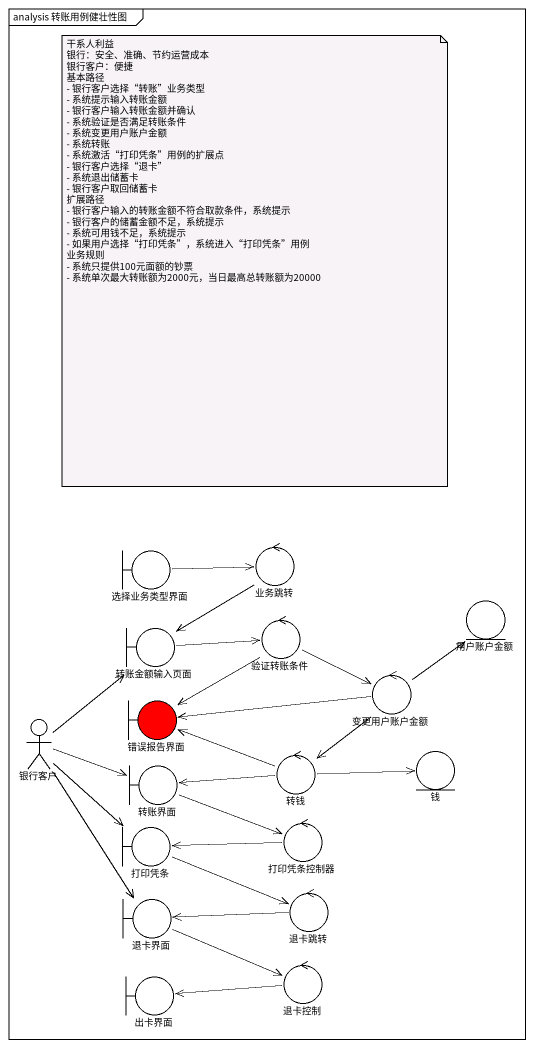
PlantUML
@startuml
mainframe analysis 转账用例健壮性图
boundary 选择业务类型界面
control 业务跳转
entity 用户账户金额
boundary 转账金额输入页面
control 验证转账条件
control 变更用户账户金额
actor 银行客户
boundary 错误报告界面 #FF0000
control 转钱
entity 钱
boundary 转账界面
boundary 打印凭条
control 打印凭条控制器
boundary 退卡界面
control 退卡跳转
boundary 出卡界面
control 退卡控制
选择业务类型界面 -right-> 业务跳转
业务跳转 --> 转账金额输入页面
转账金额输入页面 -right-> 验证转账条件
验证转账条件 -right-> 变更用户账户金额
验证转账条件 --> 错误报告界面
变更用户账户金额 -up-> 用户账户金额
变更用户账户金额 -left-> 错误报告界面
变更用户账户金额 --> 转钱
银行客户 -up-> 转账金额输入页面
银行客户 -right-> 转账界面
银行客户 --> 打印凭条
银行客户 --> 退卡界面
转钱 -left-> 错误报告界面
转钱 -right-> 钱
转钱 -left-> 转账界面
转账界面 -right-> 打印凭条控制器
打印凭条 -right-> 退卡跳转
打印凭条控制器 -left-> 打印凭条
退卡界面 -right-> 退卡控制
退卡跳转 -left-> 退卡界面
退卡控制 -left-> 出卡界面
note as N1
  干系人利益
  银行：安全、准确、节约运营成本
  银行客户：便捷
  基本路径
  - 银行客户选择“转账”业务类型
  - 系统提示输入转账金额
  - 银行客户输入转账金额并确认
  - 系统验证是否满足转账条件
  - 系统变更用户账户金额
  - 系统转账
  - 系统激活“打印凭条”用例的扩展点
  - 银行客户选择“退卡”
  - 系统退出储蓄卡
  - 银行客户取回储蓄卡
  扩展路径
  - 银行客户输入的转账金额不符合取款条件，系统提示
  - 银行客户的储蓄金额不足，系统提示
  - 系统可用钱不足，系统提示
  - 如果用户选择“打印凭条”，系统进入“打印凭条”用例
  业务规则
  - 系统只提供100元面额的钞票
  - 系统单次最大转账额为2000元，当日最高总转账额为20000
end note
@enduml
